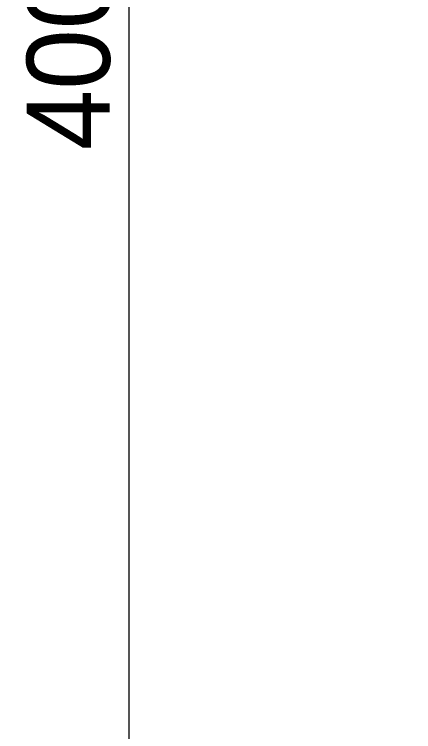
# Model space of a CAD drawing. Extents: x -514 to 953, y 124 to 1198.
# Drawn here: x 324.4 to 372.4, y 701.4 to 787.7 of the extents above; entities that cross this region are included whole.
import ezdxf

# ---------------------------------------------------------------- set-up
doc = ezdxf.new("R2010")
doc.units = 0
doc.header["$LTSCALE"] = 50
doc.header["$MEASUREMENT"] = 0
doc.header["$PDMODE"] = 3
doc.header["$PDSIZE"] = -10
doc.layers.get('0').update_dxf_attribs({"linetype": 'CONTINUOUS'})
doc.layers.get('DEFPOINTS').update_dxf_attribs({"linetype": 'CONTINUOUS'})
doc.styles.add('Daelim Dimension', font='H2GTRE.TTF')
doc.dimstyles.new('DEFAULT', dxfattribs={"dimscale": 2, "dimtxt": 2, "dimasz": 2, "dimexe": 0, "dimexo": 2, "dimgap": 1, "dimtad": 1, "dimdec": 1, "dimzin": 9, "dimdsep": 46, "dimtxsty": 'Daelim Dimension', "dimcen": 0.5, "dimclrd": 252, "dimclre": 252, "dimclrt": 3, "dimadec": 1, "dimazin": 0, "dimtfac": 1, "dimtdec": 1, "dimtix": 1, "dimtmove": 0, "dimatfit": 3, "dimfxl": 1, "dimtolj": 1, "dimtzin": 1, "dimlwd": 9, "dimlwe": 9, "dimarcsym": 0})

# ---------------------------------------------------------------- blocks, each defined once
blk = doc.blocks.new('*D32')
at = {"color": 5, "lineweight": 9, "ltscale": 0.5, "transparency": 16777216}
for p, q in [((396.484, 988.049), (338.131, 988.049)), ((338.131, 984.049), (338.131, 591.349)), ((370.234, 587.349), (338.131, 587.349))]:
    blk.add_line(p, q, dxfattribs=at)
at = {"color": 5, "ltscale": 0.5, "transparency": 16777216}
for points in [[(337.465, 984.049), (338.798, 984.049), (338.131, 988.049)], [(337.465, 591.349), (338.798, 591.349), (338.131, 587.349)]]:
    blk.add_solid(points, dxfattribs=at)
at = {"layer": 'DEFPOINTS', "color": 0, "ltscale": 0.5, "transparency": 16777216}
for p in [(400.484, 988.049), (338.131, 587.349), (374.234, 587.349)]:
    blk.add_point(p, dxfattribs=at)
at = {"color": 7, "ltscale": 0.5, "transparency": 16777216, "insert": (330.915, 787.699), "char_height": 10, "attachment_point": 5, "rotation": 90, "style": 'Daelim Dimension'}
blk.add_mtext('\\A1;400.7', dxfattribs=at)

msp = doc.modelspace()

# ---------------------------------------------------------------- dimensions: what is measured, and where the dimension line sits
at = {"color": 5, "ltscale": 0.5}
dim = msp.add_linear_dim(base=(338.131, 587.349), p1=(400.484, 988.049), p2=(374.234, 587.349), angle=90, dimstyle='DEFAULT', override={"dimtxt": 5, "dimclrd": 5, "dimclre": 5, "dimclrt": 7}, dxfattribs=at)
dim.commit()
dim.dimension.update_dxf_attribs({"geometry": '*D32', "text_midpoint": (330.915, 787.699)})

doc.saveas('drawing.dxf')
